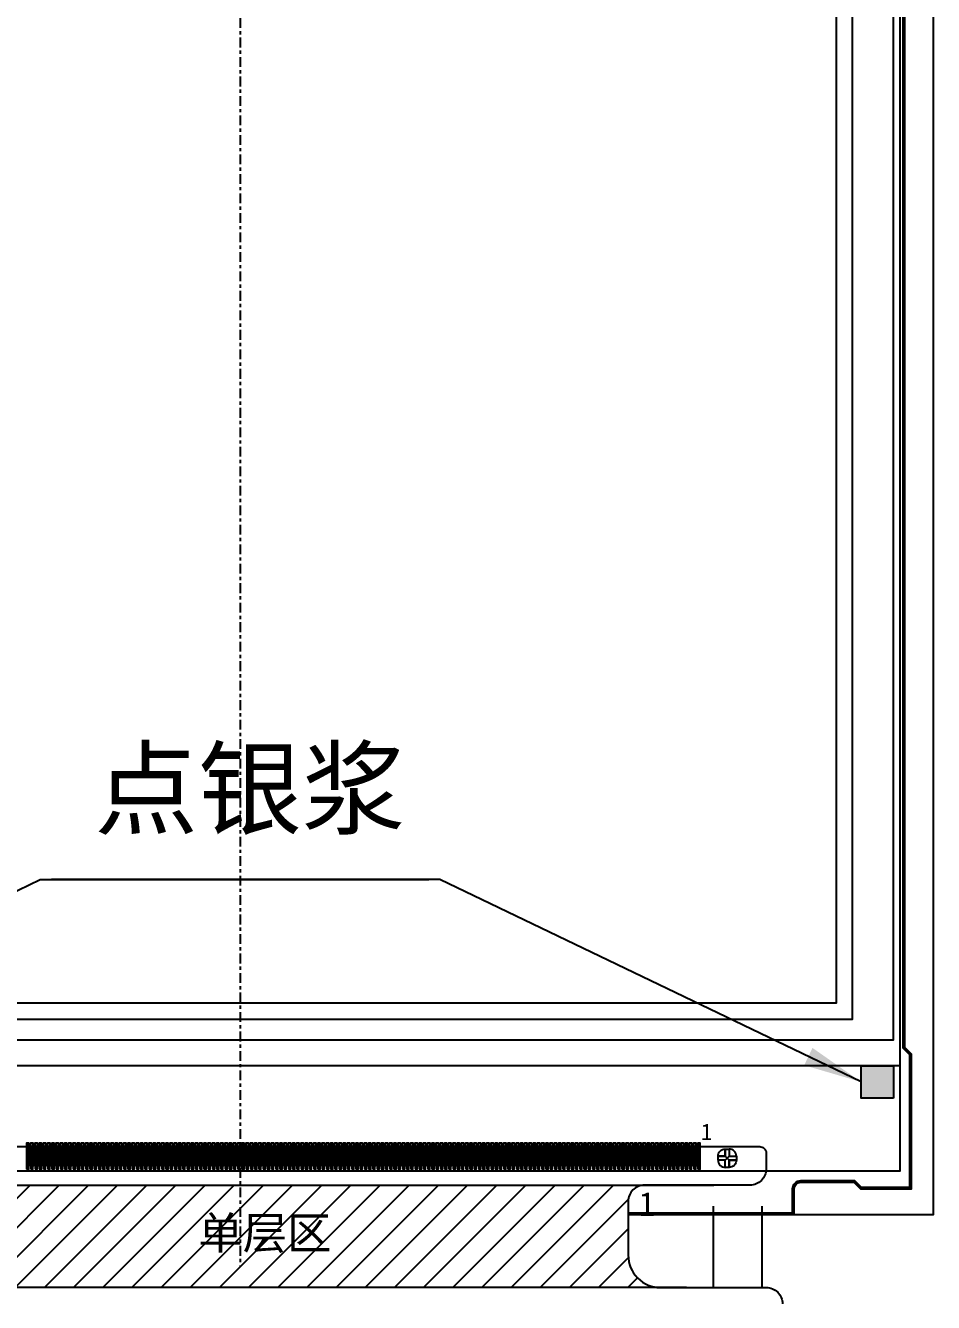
# Model space of a CAD drawing. Header units: millimetres. Extents: x -231 to 142, y 393 to 654.
# Drawn here: x -129.38 to -101.42, y 532.59 to 571.9 of the extents above; entities that cross this region are included whole.
import ezdxf

# ---------------------------------------------------------------- set-up
doc = ezdxf.new("R2010")
doc.units = ezdxf.units.MM
doc.linetypes.add('CENTER2', pattern=[1.125, 0.75, -0.125, 0.125, -0.125])
for name, color, linetype in [('BL-HOU', 7, 'Continuous'), ('DIM（标注）', 3, 'Continuous'), ('FPC', 2, 'Continuous'), ('LCD', 3, 'Continuous')]:
    doc.layers.add(name, color=color, linetype=linetype)
doc.styles.add('宋体', font='')
doc.styles.add('標注', font='txt.shx')
doc.styles.get('宋体').set_extended_font_data('SimSun')
doc.dimstyles.get("Standard").update_dxf_attribs({"dimtxt": 1.8, "dimasz": 1.8, "dimexe": 0.58, "dimexo": 0.325, "dimgap": 0.3, "dimtad": 0, "dimzin": 0, "dimdsep": 46, "dimtxsty": 'Standard', "dimcen": 0.3, "dimadec": 0, "dimazin": 0, "dimtfac": 1, "dimtofl": 0, "dimtmove": 0, "dimatfit": 3, "dimfxl": 0.18, "dimtolj": 1, "dimtzin": 0, "dimarcsym": 0})

# ---------------------------------------------------------------- blocks, each defined once
blk = doc.blocks.new('lcd')
at = {"layer": 'LCD'}
blk.add_hatch(color=256, dxfattribs=at).paths.add_polyline_path([(1245.692, 2088.803), (1244.692, 2088.803), (1244.692, 2089.803), (1245.692, 2089.803)])
at = {"layer": 'LCD', "color": 1, "linetype": 'CENTER2', "ltscale": 0.4}
blk.add_line((1225.572, 2161.052), (1225.572, 2083.626), dxfattribs=at)
at = {"layer": 'LCD'}
for p, q in [((1245.892, 2089.803), (1205.252, 2089.803)), ((1240.632, 2086.893), (1240.512, 2087.013)), ((1240.512, 2086.893), (1240.632, 2087.013))]:
    blk.add_line(p, q, dxfattribs=at)
for points in [[(1205.252, 2086.563), (1245.892, 2086.563), (1245.892, 2159.133), (1205.252, 2159.133)], [(1207.212, 2091.733), (1243.932, 2091.733), (1243.932, 2157.013), (1207.212, 2157.013)], [(1245.692, 2088.803), (1244.692, 2088.803), (1244.692, 2089.803), (1245.692, 2089.803)], [(1218.992, 2086.713), (1219.072, 2086.713), (1219.072, 2087.413), (1218.992, 2087.413)], [(1219.122, 2086.713), (1219.202, 2086.713), (1219.202, 2087.413), (1219.122, 2087.413)], [(1219.252, 2086.713), (1219.332, 2086.713), (1219.332, 2087.413), (1219.252, 2087.413)], [(1219.382, 2086.713), (1219.462, 2086.713), (1219.462, 2087.413), (1219.382, 2087.413)], [(1219.512, 2086.713), (1219.592, 2086.713), (1219.592, 2087.413), (1219.512, 2087.413)], [(1219.642, 2086.713), (1219.722, 2086.713), (1219.722, 2087.413), (1219.642, 2087.413)], [(1219.772, 2086.713), (1219.852, 2086.713), (1219.852, 2087.413), (1219.772, 2087.413)], [(1219.902, 2086.713), (1219.982, 2086.713), (1219.982, 2087.413), (1219.902, 2087.413)], [(1220.032, 2086.713), (1220.112, 2086.713), (1220.112, 2087.413), (1220.032, 2087.413)], [(1220.162, 2086.713), (1220.242, 2086.713), (1220.242, 2087.413), (1220.162, 2087.413)], [(1220.292, 2086.713), (1220.372, 2086.713), (1220.372, 2087.413), (1220.292, 2087.413)], [(1220.422, 2086.713), (1220.502, 2086.713), (1220.502, 2087.413), (1220.422, 2087.413)], [(1220.552, 2086.713), (1220.632, 2086.713), (1220.632, 2087.413), (1220.552, 2087.413)], [(1220.682, 2086.713), (1220.762, 2086.713), (1220.762, 2087.413), (1220.682, 2087.413)], [(1220.812, 2086.713), (1220.892, 2086.713), (1220.892, 2087.413), (1220.812, 2087.413)], [(1220.942, 2086.713), (1221.022, 2086.713), (1221.022, 2087.413), (1220.942, 2087.413)], [(1221.072, 2086.713), (1221.152, 2086.713), (1221.152, 2087.413), (1221.072, 2087.413)], [(1221.202, 2086.713), (1221.282, 2086.713), (1221.282, 2087.413), (1221.202, 2087.413)], [(1221.332, 2086.713), (1221.412, 2086.713), (1221.412, 2087.413), (1221.332, 2087.413)], [(1221.462, 2086.713), (1221.542, 2086.713), (1221.542, 2087.413), (1221.462, 2087.413)], [(1221.592, 2086.713), (1221.672, 2086.713), (1221.672, 2087.413), (1221.592, 2087.413)], [(1221.722, 2086.713), (1221.802, 2086.713), (1221.802, 2087.413), (1221.722, 2087.413)], [(1221.852, 2086.713), (1221.932, 2086.713), (1221.932, 2087.413), (1221.852, 2087.413)], [(1221.982, 2086.713), (1222.062, 2086.713), (1222.062, 2087.413), (1221.982, 2087.413)], [(1222.112, 2086.713), (1222.192, 2086.713), (1222.192, 2087.413), (1222.112, 2087.413)], [(1222.242, 2086.713), (1222.322, 2086.713), (1222.322, 2087.413), (1222.242, 2087.413)], [(1222.372, 2086.713), (1222.452, 2086.713), (1222.452, 2087.413), (1222.372, 2087.413)], [(1222.502, 2086.713), (1222.582, 2086.713), (1222.582, 2087.413), (1222.502, 2087.413)], [(1222.632, 2086.713), (1222.712, 2086.713), (1222.712, 2087.413), (1222.632, 2087.413)], [(1222.762, 2086.713), (1222.842, 2086.713), (1222.842, 2087.413), (1222.762, 2087.413)], [(1222.892, 2086.713), (1222.972, 2086.713), (1222.972, 2087.413), (1222.892, 2087.413)], [(1223.022, 2086.713), (1223.102, 2086.713), (1223.102, 2087.413), (1223.022, 2087.413)], [(1223.152, 2086.713), (1223.232, 2086.713), (1223.232, 2087.413), (1223.152, 2087.413)], [(1223.282, 2086.713), (1223.362, 2086.713), (1223.362, 2087.413), (1223.282, 2087.413)], [(1223.412, 2086.713), (1223.492, 2086.713), (1223.492, 2087.413), (1223.412, 2087.413)], [(1223.542, 2086.713), (1223.622, 2086.713), (1223.622, 2087.413), (1223.542, 2087.413)], [(1223.672, 2086.713), (1223.752, 2086.713), (1223.752, 2087.413), (1223.672, 2087.413)], [(1223.802, 2086.713), (1223.882, 2086.713), (1223.882, 2087.413), (1223.802, 2087.413)], [(1223.932, 2086.713), (1224.012, 2086.713), (1224.012, 2087.413), (1223.932, 2087.413)], [(1224.062, 2086.713), (1224.142, 2086.713), (1224.142, 2087.413), (1224.062, 2087.413)], [(1224.192, 2086.713), (1224.272, 2086.713), (1224.272, 2087.413), (1224.192, 2087.413)], [(1224.322, 2086.713), (1224.402, 2086.713), (1224.402, 2087.413), (1224.322, 2087.413)], [(1224.452, 2086.713), (1224.532, 2086.713), (1224.532, 2087.413), (1224.452, 2087.413)], [(1224.582, 2086.713), (1224.662, 2086.713), (1224.662, 2087.413), (1224.582, 2087.413)], [(1224.712, 2086.713), (1224.792, 2086.713), (1224.792, 2087.413), (1224.712, 2087.413)], [(1224.842, 2086.713), (1224.922, 2086.713), (1224.922, 2087.413), (1224.842, 2087.413)], [(1224.972, 2086.713), (1225.052, 2086.713), (1225.052, 2087.413), (1224.972, 2087.413)], [(1225.102, 2086.713), (1225.182, 2086.713), (1225.182, 2087.413), (1225.102, 2087.413)], [(1225.232, 2086.713), (1225.312, 2086.713), (1225.312, 2087.413), (1225.232, 2087.413)], [(1225.362, 2086.713), (1225.442, 2086.713), (1225.442, 2087.413), (1225.362, 2087.413)], [(1225.492, 2086.713), (1225.572, 2086.713), (1225.572, 2087.413), (1225.492, 2087.413)], [(1225.622, 2086.713), (1225.702, 2086.713), (1225.702, 2087.413), (1225.622, 2087.413)], [(1225.752, 2086.713), (1225.832, 2086.713), (1225.832, 2087.413), (1225.752, 2087.413)], [(1225.882, 2086.713), (1225.962, 2086.713), (1225.962, 2087.413), (1225.882, 2087.413)], [(1226.012, 2086.713), (1226.092, 2086.713), (1226.092, 2087.413), (1226.012, 2087.413)], [(1226.142, 2086.713), (1226.222, 2086.713), (1226.222, 2087.413), (1226.142, 2087.413)], [(1226.272, 2086.713), (1226.352, 2086.713), (1226.352, 2087.413), (1226.272, 2087.413)], [(1226.402, 2086.713), (1226.482, 2086.713), (1226.482, 2087.413), (1226.402, 2087.413)], [(1226.532, 2086.713), (1226.612, 2086.713), (1226.612, 2087.413), (1226.532, 2087.413)], [(1226.662, 2086.713), (1226.742, 2086.713), (1226.742, 2087.413), (1226.662, 2087.413)], [(1226.792, 2086.713), (1226.872, 2086.713), (1226.872, 2087.413), (1226.792, 2087.413)], [(1226.922, 2086.713), (1227.002, 2086.713), (1227.002, 2087.413), (1226.922, 2087.413)], [(1227.052, 2086.713), (1227.132, 2086.713), (1227.132, 2087.413), (1227.052, 2087.413)], [(1227.182, 2086.713), (1227.262, 2086.713), (1227.262, 2087.413), (1227.182, 2087.413)], [(1227.312, 2086.713), (1227.392, 2086.713), (1227.392, 2087.413), (1227.312, 2087.413)], [(1227.442, 2086.713), (1227.522, 2086.713), (1227.522, 2087.413), (1227.442, 2087.413)], [(1227.572, 2086.713), (1227.652, 2086.713), (1227.652, 2087.413), (1227.572, 2087.413)], [(1227.702, 2086.713), (1227.782, 2086.713), (1227.782, 2087.413), (1227.702, 2087.413)], [(1227.832, 2086.713), (1227.912, 2086.713), (1227.912, 2087.413), (1227.832, 2087.413)], [(1227.962, 2086.713), (1228.042, 2086.713), (1228.042, 2087.413), (1227.962, 2087.413)], [(1228.092, 2086.713), (1228.172, 2086.713), (1228.172, 2087.413), (1228.092, 2087.413)], [(1228.222, 2086.713), (1228.302, 2086.713), (1228.302, 2087.413), (1228.222, 2087.413)], [(1228.352, 2086.713), (1228.432, 2086.713), (1228.432, 2087.413), (1228.352, 2087.413)], [(1228.482, 2086.713), (1228.562, 2086.713), (1228.562, 2087.413), (1228.482, 2087.413)], [(1228.612, 2086.713), (1228.692, 2086.713), (1228.692, 2087.413), (1228.612, 2087.413)], [(1228.742, 2086.713), (1228.822, 2086.713), (1228.822, 2087.413), (1228.742, 2087.413)], [(1228.872, 2086.713), (1228.952, 2086.713), (1228.952, 2087.413), (1228.872, 2087.413)], [(1229.002, 2086.713), (1229.082, 2086.713), (1229.082, 2087.413), (1229.002, 2087.413)], [(1229.132, 2086.713), (1229.212, 2086.713), (1229.212, 2087.413), (1229.132, 2087.413)], [(1229.262, 2086.713), (1229.342, 2086.713), (1229.342, 2087.413), (1229.262, 2087.413)], [(1229.392, 2086.713), (1229.472, 2086.713), (1229.472, 2087.413), (1229.392, 2087.413)], [(1229.522, 2086.713), (1229.602, 2086.713), (1229.602, 2087.413), (1229.522, 2087.413)], [(1229.652, 2086.713), (1229.732, 2086.713), (1229.732, 2087.413), (1229.652, 2087.413)], [(1229.782, 2086.713), (1229.862, 2086.713), (1229.862, 2087.413), (1229.782, 2087.413)], [(1229.912, 2086.713), (1229.992, 2086.713), (1229.992, 2087.413), (1229.912, 2087.413)], [(1230.042, 2086.713), (1230.122, 2086.713), (1230.122, 2087.413), (1230.042, 2087.413)], [(1230.172, 2086.713), (1230.252, 2086.713), (1230.252, 2087.413), (1230.172, 2087.413)], [(1230.302, 2086.713), (1230.382, 2086.713), (1230.382, 2087.413), (1230.302, 2087.413)], [(1230.432, 2086.713), (1230.512, 2086.713), (1230.512, 2087.413), (1230.432, 2087.413)], [(1230.562, 2086.713), (1230.642, 2086.713), (1230.642, 2087.413), (1230.562, 2087.413)], [(1230.692, 2086.713), (1230.772, 2086.713), (1230.772, 2087.413), (1230.692, 2087.413)], [(1230.822, 2086.713), (1230.902, 2086.713), (1230.902, 2087.413), (1230.822, 2087.413)], [(1230.952, 2086.713), (1231.032, 2086.713), (1231.032, 2087.413), (1230.952, 2087.413)], [(1231.082, 2086.713), (1231.162, 2086.713), (1231.162, 2087.413), (1231.082, 2087.413)], [(1231.212, 2086.713), (1231.292, 2086.713), (1231.292, 2087.413), (1231.212, 2087.413)], [(1231.342, 2086.713), (1231.422, 2086.713), (1231.422, 2087.413), (1231.342, 2087.413)], [(1231.472, 2086.713), (1231.552, 2086.713), (1231.552, 2087.413), (1231.472, 2087.413)], [(1231.602, 2086.713), (1231.682, 2086.713), (1231.682, 2087.413), (1231.602, 2087.413)], [(1231.732, 2086.713), (1231.812, 2086.713), (1231.812, 2087.413), (1231.732, 2087.413)], [(1231.862, 2086.713), (1231.942, 2086.713), (1231.942, 2087.413), (1231.862, 2087.413)], [(1231.992, 2086.713), (1232.072, 2086.713), (1232.072, 2087.413), (1231.992, 2087.413)], [(1232.122, 2086.713), (1232.202, 2086.713), (1232.202, 2087.413), (1232.122, 2087.413)], [(1232.252, 2086.713), (1232.332, 2086.713), (1232.332, 2087.413), (1232.252, 2087.413)], [(1232.382, 2086.713), (1232.462, 2086.713), (1232.462, 2087.413), (1232.382, 2087.413)], [(1232.512, 2086.713), (1232.592, 2086.713), (1232.592, 2087.413), (1232.512, 2087.413)], [(1232.642, 2086.713), (1232.722, 2086.713), (1232.722, 2087.413), (1232.642, 2087.413)], [(1232.772, 2086.713), (1232.852, 2086.713), (1232.852, 2087.413), (1232.772, 2087.413)], [(1232.902, 2086.713), (1232.982, 2086.713), (1232.982, 2087.413), (1232.902, 2087.413)], [(1233.032, 2086.713), (1233.112, 2086.713), (1233.112, 2087.413), (1233.032, 2087.413)], [(1233.162, 2086.713), (1233.242, 2086.713), (1233.242, 2087.413), (1233.162, 2087.413)], [(1233.292, 2086.713), (1233.372, 2086.713), (1233.372, 2087.413), (1233.292, 2087.413)], [(1233.422, 2086.713), (1233.502, 2086.713), (1233.502, 2087.413), (1233.422, 2087.413)], [(1233.552, 2086.713), (1233.632, 2086.713), (1233.632, 2087.413), (1233.552, 2087.413)], [(1233.682, 2086.713), (1233.762, 2086.713), (1233.762, 2087.413), (1233.682, 2087.413)], [(1233.812, 2086.713), (1233.892, 2086.713), (1233.892, 2087.413), (1233.812, 2087.413)], [(1233.942, 2086.713), (1234.022, 2086.713), (1234.022, 2087.413), (1233.942, 2087.413)], [(1234.072, 2086.713), (1234.152, 2086.713), (1234.152, 2087.413), (1234.072, 2087.413)], [(1234.202, 2086.713), (1234.282, 2086.713), (1234.282, 2087.413), (1234.202, 2087.413)], [(1234.332, 2086.713), (1234.412, 2086.713), (1234.412, 2087.413), (1234.332, 2087.413)], [(1234.462, 2086.713), (1234.542, 2086.713), (1234.542, 2087.413), (1234.462, 2087.413)], [(1234.592, 2086.713), (1234.672, 2086.713), (1234.672, 2087.413), (1234.592, 2087.413)], [(1234.722, 2086.713), (1234.802, 2086.713), (1234.802, 2087.413), (1234.722, 2087.413)], [(1234.852, 2086.713), (1234.932, 2086.713), (1234.932, 2087.413), (1234.852, 2087.413)], [(1234.982, 2086.713), (1235.062, 2086.713), (1235.062, 2087.413), (1234.982, 2087.413)], [(1235.112, 2086.713), (1235.192, 2086.713), (1235.192, 2087.413), (1235.112, 2087.413)], [(1235.242, 2086.713), (1235.322, 2086.713), (1235.322, 2087.413), (1235.242, 2087.413)], [(1235.372, 2086.713), (1235.452, 2086.713), (1235.452, 2087.413), (1235.372, 2087.413)], [(1235.502, 2086.713), (1235.582, 2086.713), (1235.582, 2087.413), (1235.502, 2087.413)], [(1235.632, 2086.713), (1235.712, 2086.713), (1235.712, 2087.413), (1235.632, 2087.413)], [(1235.762, 2086.713), (1235.842, 2086.713), (1235.842, 2087.413), (1235.762, 2087.413)], [(1235.892, 2086.713), (1235.972, 2086.713), (1235.972, 2087.413), (1235.892, 2087.413)], [(1236.022, 2086.713), (1236.102, 2086.713), (1236.102, 2087.413), (1236.022, 2087.413)], [(1236.152, 2086.713), (1236.232, 2086.713), (1236.232, 2087.413), (1236.152, 2087.413)], [(1236.282, 2086.713), (1236.362, 2086.713), (1236.362, 2087.413), (1236.282, 2087.413)], [(1236.412, 2086.713), (1236.492, 2086.713), (1236.492, 2087.413), (1236.412, 2087.413)], [(1236.542, 2086.713), (1236.622, 2086.713), (1236.622, 2087.413), (1236.542, 2087.413)], [(1236.672, 2086.713), (1236.752, 2086.713), (1236.752, 2087.413), (1236.672, 2087.413)], [(1236.802, 2086.713), (1236.882, 2086.713), (1236.882, 2087.413), (1236.802, 2087.413)], [(1236.932, 2086.713), (1237.012, 2086.713), (1237.012, 2087.413), (1236.932, 2087.413)], [(1237.062, 2086.713), (1237.142, 2086.713), (1237.142, 2087.413), (1237.062, 2087.413)], [(1237.192, 2086.713), (1237.272, 2086.713), (1237.272, 2087.413), (1237.192, 2087.413)], [(1237.322, 2086.713), (1237.402, 2086.713), (1237.402, 2087.413), (1237.322, 2087.413)], [(1237.452, 2086.713), (1237.532, 2086.713), (1237.532, 2087.413), (1237.452, 2087.413)], [(1237.582, 2086.713), (1237.662, 2086.713), (1237.662, 2087.413), (1237.582, 2087.413)], [(1237.712, 2086.713), (1237.792, 2086.713), (1237.792, 2087.413), (1237.712, 2087.413)], [(1237.842, 2086.713), (1237.922, 2086.713), (1237.922, 2087.413), (1237.842, 2087.413)], [(1237.972, 2086.713), (1238.052, 2086.713), (1238.052, 2087.413), (1237.972, 2087.413)], [(1238.102, 2086.713), (1238.182, 2086.713), (1238.182, 2087.413), (1238.102, 2087.413)], [(1238.232, 2086.713), (1238.312, 2086.713), (1238.312, 2087.413), (1238.232, 2087.413)], [(1238.362, 2086.713), (1238.442, 2086.713), (1238.442, 2087.413), (1238.362, 2087.413)], [(1238.492, 2086.713), (1238.572, 2086.713), (1238.572, 2087.413), (1238.492, 2087.413)], [(1238.622, 2086.713), (1238.702, 2086.713), (1238.702, 2087.413), (1238.622, 2087.413)], [(1238.752, 2086.713), (1238.832, 2086.713), (1238.832, 2087.413), (1238.752, 2087.413)], [(1238.882, 2086.713), (1238.962, 2086.713), (1238.962, 2087.413), (1238.882, 2087.413)], [(1239.012, 2086.713), (1239.092, 2086.713), (1239.092, 2087.413), (1239.012, 2087.413)], [(1239.142, 2086.713), (1239.222, 2086.713), (1239.222, 2087.413), (1239.142, 2087.413)], [(1239.272, 2086.713), (1239.352, 2086.713), (1239.352, 2087.413), (1239.272, 2087.413)], [(1239.402, 2086.713), (1239.482, 2086.713), (1239.482, 2087.413), (1239.402, 2087.413)], [(1239.532, 2086.713), (1239.612, 2086.713), (1239.612, 2087.413), (1239.532, 2087.413)], [(1239.662, 2086.713), (1239.742, 2086.713), (1239.742, 2087.413), (1239.662, 2087.413)]]:
    blk.add_lwpolyline(points, close=True, dxfattribs=at)
for points in [[(1240.288, 2087.013, -0.414214), (1240.512, 2087.237), (1240.512, 2087.013)], [(1240.856, 2087.013, 0.414214), (1240.632, 2087.237), (1240.632, 2087.013)], [(1240.288, 2086.893, 0.414214), (1240.512, 2086.669), (1240.512, 2086.893)], [(1240.856, 2086.893, -0.414214), (1240.632, 2086.669), (1240.632, 2086.893)]]:
    blk.add_lwpolyline(points, format="xyb", close=True, dxfattribs=at)
at = {"layer": 'DIM（标注）', "insert": (1221.086, 2099.5), "char_height": 2.34, "width": 54.47011, "attachment_point": 1, "style": '宋体'}
blk.add_mtext('点银浆', dxfattribs=at)
at = {"layer": 'LCD', "insert": (1239.764, 2088.018), "char_height": 0.5, "width": 0.79063, "attachment_point": 1}
blk.add_mtext('1', dxfattribs=at)
at = {"layer": 'DIM（标注）'}
for points in [[(1206.452, 2089.303), (1219.422, 2095.532), (1231.38, 2095.532)], [(1244.692, 2089.303), (1231.722, 2095.532), (1219.764, 2095.532)]]:
    blk.add_leader(points, dimstyle='Standard', override={"dimgap": 0.5, "dimtad": 0}, dxfattribs=at)

msp = doc.modelspace()

# ---------------------------------------------------------------- hatches: boundary and pattern name
h = msp.add_hatch()
h.set_pattern_fill('ANSI31', color=0, scale=0.2)
h.paths.add_polyline_path([(-109.824, 533.049, -0.414214), (-110.824, 534.049), (-110.824, 535.699, -0.414214), (-110.324, 536.199), (-135.524, 536.199, -0.414214), (-135.024, 535.699), (-135.024, 533.049)])
h.paths.add_polyline_path([(-133.024, 523.493), (-133.024, 511.389), (-112.524, 511.389), (-112.524, 523.493)])
h.paths.add_polyline_path([(-124.306, 535.481), (-119.728, 535.481), (-119.728, 533.659), (-124.306, 533.659)], flags=24)
h.paths.add_polyline_path([(-136.731, 536.17), (-134.528, 536.17), (-134.528, 535.068), (-136.731, 535.068)], flags=9)
h.paths.add_polyline_path([(-124.819, 518.27), (-120.241, 518.27), (-120.241, 516.447), (-124.819, 516.447)], flags=24)
h.paths.add_polyline_path([(-116.285, 513.939), (-113.348, 513.939), (-113.348, 511.736), (-116.285, 511.736)], flags=24)
h.paths.add_polyline_path([(-131.66, 513.939), (-130.436, 513.939), (-130.436, 511.736), (-131.66, 511.736)], flags=24)

# ---------------------------------------------------------------- linework, layer by layer
at = {"color": 20}
for p, q in [((-135.705, 536.199), (-108.189, 536.199)), ((-109.024, 533.049), (-135.024, 533.049))]:
    msp.add_line(p, q, dxfattribs=at)
at = {"layer": 'BL-HOU'}
msp.add_lwpolyline([(-110.824, 535.299), (-101.424, 535.299), (-101.424, 609.999), (-144.124, 609.999), (-144.124, 535.299), (-135.024, 535.299)], dxfattribs=at)
at = {"layer": 'BL-HOU', "color": 125}
msp.add_lwpolyline([(-141.634, 541.309), (-103.914, 541.309), (-103.914, 607.589), (-141.634, 607.589)], close=True, dxfattribs=at)
msp.add_lwpolyline([(-110.824, 535.349), (-105.76, 535.349), (-105.76, 536.089, -0.414214), (-105.51, 536.339), (-103.854, 536.339), (-103.654, 536.139), (-102.154, 536.139), (-102.154, 540.213), (-102.354, 540.413), (-102.354, 604.669)], format="xyb", dxfattribs=at)
at = {"layer": 'BL-HOU'}
msp.add_lwpolyline([(-110.824, 535.299), (-105.71, 535.299), (-105.71, 536.089, -0.414214), (-105.51, 536.289), (-103.874, 536.289), (-103.674, 536.089), (-102.104, 536.089), (-102.104, 540.234), (-102.304, 540.434), (-102.304, 604.649)], format="xyb", dxfattribs=at)
at = {"layer": 'FPC', "color": 40}
for p, q in [((-108.21, 535.549), (-108.21, 533.049)), ((-106.71, 535.549), (-106.71, 533.049))]:
    msp.add_line(p, q, dxfattribs=at)
at = {"layer": 'FPC', "color": 20}
msp.add_lwpolyline([(-135.024, 528.421), (-135.024, 535.699, 0.414214), (-135.524, 536.199), (-137.254, 536.199, -0.414214), (-137.754, 536.699), (-137.754, 537.189, -0.414214), (-137.554, 537.389), (-106.774, 537.389, -0.414214), (-106.574, 537.189), (-106.574, 536.699, -0.414214), (-107.074, 536.199), (-110.324, 536.199, 0.414214), (-110.824, 535.699), (-110.824, 534.049, 0.414214), (-109.824, 533.049), (-106.574, 533.049, -0.414214), (-106.074, 532.549)], format="xyb", dxfattribs=at)
at = {"layer": 'FPC'}
for points in [[(-129.347, 536.689), (-129.282, 536.689), (-129.282, 537.389), (-129.347, 537.389)], [(-129.217, 536.689), (-129.152, 536.689), (-129.152, 537.389), (-129.217, 537.389)], [(-129.087, 536.689), (-129.022, 536.689), (-129.022, 537.389), (-129.087, 537.389)], [(-128.957, 536.689), (-128.892, 536.689), (-128.892, 537.389), (-128.957, 537.389)], [(-128.827, 536.689), (-128.762, 536.689), (-128.762, 537.389), (-128.827, 537.389)], [(-128.697, 536.689), (-128.632, 536.689), (-128.632, 537.389), (-128.697, 537.389)], [(-128.567, 536.689), (-128.502, 536.689), (-128.502, 537.389), (-128.567, 537.389)], [(-128.437, 536.689), (-128.372, 536.689), (-128.372, 537.389), (-128.437, 537.389)], [(-128.307, 536.689), (-128.242, 536.689), (-128.242, 537.389), (-128.307, 537.389)], [(-128.177, 536.689), (-128.112, 536.689), (-128.112, 537.389), (-128.177, 537.389)], [(-128.047, 536.689), (-127.982, 536.689), (-127.982, 537.389), (-128.047, 537.389)], [(-127.917, 536.689), (-127.852, 536.689), (-127.852, 537.389), (-127.917, 537.389)], [(-127.787, 536.689), (-127.722, 536.689), (-127.722, 537.389), (-127.787, 537.389)], [(-127.657, 536.689), (-127.592, 536.689), (-127.592, 537.389), (-127.657, 537.389)], [(-127.527, 536.689), (-127.462, 536.689), (-127.462, 537.389), (-127.527, 537.389)], [(-127.397, 536.689), (-127.332, 536.689), (-127.332, 537.389), (-127.397, 537.389)], [(-127.267, 536.689), (-127.202, 536.689), (-127.202, 537.389), (-127.267, 537.389)], [(-127.137, 536.689), (-127.072, 536.689), (-127.072, 537.389), (-127.137, 537.389)], [(-127.007, 536.689), (-126.942, 536.689), (-126.942, 537.389), (-127.007, 537.389)], [(-126.877, 536.689), (-126.812, 536.689), (-126.812, 537.389), (-126.877, 537.389)], [(-126.747, 536.689), (-126.682, 536.689), (-126.682, 537.389), (-126.747, 537.389)], [(-126.617, 536.689), (-126.552, 536.689), (-126.552, 537.389), (-126.617, 537.389)], [(-126.487, 536.689), (-126.422, 536.689), (-126.422, 537.389), (-126.487, 537.389)], [(-126.357, 536.689), (-126.292, 536.689), (-126.292, 537.389), (-126.357, 537.389)], [(-126.227, 536.689), (-126.162, 536.689), (-126.162, 537.389), (-126.227, 537.389)], [(-126.097, 536.689), (-126.032, 536.689), (-126.032, 537.389), (-126.097, 537.389)], [(-125.967, 536.689), (-125.902, 536.689), (-125.902, 537.389), (-125.967, 537.389)], [(-125.837, 536.689), (-125.772, 536.689), (-125.772, 537.389), (-125.837, 537.389)], [(-125.707, 536.689), (-125.642, 536.689), (-125.642, 537.389), (-125.707, 537.389)], [(-125.577, 536.689), (-125.512, 536.689), (-125.512, 537.389), (-125.577, 537.389)], [(-125.447, 536.689), (-125.382, 536.689), (-125.382, 537.389), (-125.447, 537.389)], [(-125.317, 536.689), (-125.252, 536.689), (-125.252, 537.389), (-125.317, 537.389)], [(-125.187, 536.689), (-125.122, 536.689), (-125.122, 537.389), (-125.187, 537.389)], [(-125.057, 536.689), (-124.992, 536.689), (-124.992, 537.389), (-125.057, 537.389)], [(-124.927, 536.689), (-124.862, 536.689), (-124.862, 537.389), (-124.927, 537.389)], [(-124.797, 536.689), (-124.732, 536.689), (-124.732, 537.389), (-124.797, 537.389)], [(-124.667, 536.689), (-124.602, 536.689), (-124.602, 537.389), (-124.667, 537.389)], [(-124.537, 536.689), (-124.472, 536.689), (-124.472, 537.389), (-124.537, 537.389)], [(-124.407, 536.689), (-124.342, 536.689), (-124.342, 537.389), (-124.407, 537.389)], [(-124.277, 536.689), (-124.212, 536.689), (-124.212, 537.389), (-124.277, 537.389)], [(-124.147, 536.689), (-124.082, 536.689), (-124.082, 537.389), (-124.147, 537.389)], [(-124.017, 536.689), (-123.952, 536.689), (-123.952, 537.389), (-124.017, 537.389)], [(-123.887, 536.689), (-123.822, 536.689), (-123.822, 537.389), (-123.887, 537.389)], [(-123.757, 536.689), (-123.692, 536.689), (-123.692, 537.389), (-123.757, 537.389)], [(-123.627, 536.689), (-123.562, 536.689), (-123.562, 537.389), (-123.627, 537.389)], [(-123.497, 536.689), (-123.432, 536.689), (-123.432, 537.389), (-123.497, 537.389)], [(-123.367, 536.689), (-123.302, 536.689), (-123.302, 537.389), (-123.367, 537.389)], [(-123.237, 536.689), (-123.172, 536.689), (-123.172, 537.389), (-123.237, 537.389)], [(-123.107, 536.689), (-123.042, 536.689), (-123.042, 537.389), (-123.107, 537.389)], [(-122.977, 536.689), (-122.912, 536.689), (-122.912, 537.389), (-122.977, 537.389)], [(-122.847, 536.689), (-122.782, 536.689), (-122.782, 537.389), (-122.847, 537.389)], [(-122.717, 536.689), (-122.652, 536.689), (-122.652, 537.389), (-122.717, 537.389)], [(-122.587, 536.689), (-122.522, 536.689), (-122.522, 537.389), (-122.587, 537.389)], [(-122.457, 536.689), (-122.392, 536.689), (-122.392, 537.389), (-122.457, 537.389)], [(-122.327, 536.689), (-122.262, 536.689), (-122.262, 537.389), (-122.327, 537.389)], [(-122.197, 536.689), (-122.132, 536.689), (-122.132, 537.389), (-122.197, 537.389)], [(-122.067, 536.689), (-122.002, 536.689), (-122.002, 537.389), (-122.067, 537.389)], [(-121.937, 536.689), (-121.872, 536.689), (-121.872, 537.389), (-121.937, 537.389)], [(-121.807, 536.689), (-121.742, 536.689), (-121.742, 537.389), (-121.807, 537.389)], [(-121.677, 536.689), (-121.612, 536.689), (-121.612, 537.389), (-121.677, 537.389)], [(-121.547, 536.689), (-121.482, 536.689), (-121.482, 537.389), (-121.547, 537.389)], [(-121.417, 536.689), (-121.352, 536.689), (-121.352, 537.389), (-121.417, 537.389)], [(-121.287, 536.689), (-121.222, 536.689), (-121.222, 537.389), (-121.287, 537.389)], [(-121.157, 536.689), (-121.092, 536.689), (-121.092, 537.389), (-121.157, 537.389)], [(-121.027, 536.689), (-120.962, 536.689), (-120.962, 537.389), (-121.027, 537.389)], [(-120.897, 536.689), (-120.832, 536.689), (-120.832, 537.389), (-120.897, 537.389)], [(-120.767, 536.689), (-120.702, 536.689), (-120.702, 537.389), (-120.767, 537.389)], [(-120.637, 536.689), (-120.572, 536.689), (-120.572, 537.389), (-120.637, 537.389)], [(-120.507, 536.689), (-120.442, 536.689), (-120.442, 537.389), (-120.507, 537.389)], [(-120.377, 536.689), (-120.312, 536.689), (-120.312, 537.389), (-120.377, 537.389)], [(-120.247, 536.689), (-120.182, 536.689), (-120.182, 537.389), (-120.247, 537.389)], [(-120.117, 536.689), (-120.052, 536.689), (-120.052, 537.389), (-120.117, 537.389)], [(-119.987, 536.689), (-119.922, 536.689), (-119.922, 537.389), (-119.987, 537.389)], [(-119.857, 536.689), (-119.792, 536.689), (-119.792, 537.389), (-119.857, 537.389)], [(-119.727, 536.689), (-119.662, 536.689), (-119.662, 537.389), (-119.727, 537.389)], [(-119.597, 536.689), (-119.532, 536.689), (-119.532, 537.389), (-119.597, 537.389)], [(-119.467, 536.689), (-119.402, 536.689), (-119.402, 537.389), (-119.467, 537.389)], [(-119.337, 536.689), (-119.272, 536.689), (-119.272, 537.389), (-119.337, 537.389)], [(-119.207, 536.689), (-119.142, 536.689), (-119.142, 537.389), (-119.207, 537.389)], [(-119.077, 536.689), (-119.012, 536.689), (-119.012, 537.389), (-119.077, 537.389)], [(-118.947, 536.689), (-118.882, 536.689), (-118.882, 537.389), (-118.947, 537.389)], [(-118.817, 536.689), (-118.752, 536.689), (-118.752, 537.389), (-118.817, 537.389)], [(-118.687, 536.689), (-118.622, 536.689), (-118.622, 537.389), (-118.687, 537.389)], [(-118.557, 536.689), (-118.492, 536.689), (-118.492, 537.389), (-118.557, 537.389)], [(-118.427, 536.689), (-118.362, 536.689), (-118.362, 537.389), (-118.427, 537.389)], [(-118.297, 536.689), (-118.232, 536.689), (-118.232, 537.389), (-118.297, 537.389)], [(-118.167, 536.689), (-118.102, 536.689), (-118.102, 537.389), (-118.167, 537.389)], [(-118.037, 536.689), (-117.972, 536.689), (-117.972, 537.389), (-118.037, 537.389)], [(-117.907, 536.689), (-117.842, 536.689), (-117.842, 537.389), (-117.907, 537.389)], [(-117.777, 536.689), (-117.712, 536.689), (-117.712, 537.389), (-117.777, 537.389)], [(-117.647, 536.689), (-117.582, 536.689), (-117.582, 537.389), (-117.647, 537.389)], [(-117.517, 536.689), (-117.452, 536.689), (-117.452, 537.389), (-117.517, 537.389)], [(-117.387, 536.689), (-117.322, 536.689), (-117.322, 537.389), (-117.387, 537.389)], [(-117.257, 536.689), (-117.192, 536.689), (-117.192, 537.389), (-117.257, 537.389)], [(-117.127, 536.689), (-117.062, 536.689), (-117.062, 537.389), (-117.127, 537.389)], [(-116.997, 536.689), (-116.932, 536.689), (-116.932, 537.389), (-116.997, 537.389)], [(-116.867, 536.689), (-116.802, 536.689), (-116.802, 537.389), (-116.867, 537.389)], [(-116.737, 536.689), (-116.672, 536.689), (-116.672, 537.389), (-116.737, 537.389)], [(-116.607, 536.689), (-116.542, 536.689), (-116.542, 537.389), (-116.607, 537.389)], [(-116.477, 536.689), (-116.412, 536.689), (-116.412, 537.389), (-116.477, 537.389)], [(-116.347, 536.689), (-116.282, 536.689), (-116.282, 537.389), (-116.347, 537.389)], [(-116.217, 536.689), (-116.152, 536.689), (-116.152, 537.389), (-116.217, 537.389)], [(-116.087, 536.689), (-116.022, 536.689), (-116.022, 537.389), (-116.087, 537.389)], [(-115.957, 536.689), (-115.892, 536.689), (-115.892, 537.389), (-115.957, 537.389)], [(-115.827, 536.689), (-115.762, 536.689), (-115.762, 537.389), (-115.827, 537.389)], [(-115.697, 536.689), (-115.632, 536.689), (-115.632, 537.389), (-115.697, 537.389)], [(-115.567, 536.689), (-115.502, 536.689), (-115.502, 537.389), (-115.567, 537.389)], [(-115.437, 536.689), (-115.372, 536.689), (-115.372, 537.389), (-115.437, 537.389)], [(-115.307, 536.689), (-115.242, 536.689), (-115.242, 537.389), (-115.307, 537.389)], [(-115.177, 536.689), (-115.112, 536.689), (-115.112, 537.389), (-115.177, 537.389)], [(-115.047, 536.689), (-114.982, 536.689), (-114.982, 537.389), (-115.047, 537.389)], [(-114.917, 536.689), (-114.852, 536.689), (-114.852, 537.389), (-114.917, 537.389)], [(-114.787, 536.689), (-114.722, 536.689), (-114.722, 537.389), (-114.787, 537.389)], [(-114.657, 536.689), (-114.592, 536.689), (-114.592, 537.389), (-114.657, 537.389)], [(-114.527, 536.689), (-114.462, 536.689), (-114.462, 537.389), (-114.527, 537.389)], [(-114.397, 536.689), (-114.332, 536.689), (-114.332, 537.389), (-114.397, 537.389)], [(-114.267, 536.689), (-114.202, 536.689), (-114.202, 537.389), (-114.267, 537.389)], [(-114.137, 536.689), (-114.072, 536.689), (-114.072, 537.389), (-114.137, 537.389)], [(-114.007, 536.689), (-113.942, 536.689), (-113.942, 537.389), (-114.007, 537.389)], [(-113.877, 536.689), (-113.812, 536.689), (-113.812, 537.389), (-113.877, 537.389)], [(-113.747, 536.689), (-113.682, 536.689), (-113.682, 537.389), (-113.747, 537.389)], [(-113.617, 536.689), (-113.552, 536.689), (-113.552, 537.389), (-113.617, 537.389)], [(-113.487, 536.689), (-113.422, 536.689), (-113.422, 537.389), (-113.487, 537.389)], [(-113.357, 536.689), (-113.292, 536.689), (-113.292, 537.389), (-113.357, 537.389)], [(-113.227, 536.689), (-113.162, 536.689), (-113.162, 537.389), (-113.227, 537.389)], [(-113.097, 536.689), (-113.032, 536.689), (-113.032, 537.389), (-113.097, 537.389)], [(-112.967, 536.689), (-112.902, 536.689), (-112.902, 537.389), (-112.967, 537.389)], [(-112.837, 536.689), (-112.772, 536.689), (-112.772, 537.389), (-112.837, 537.389)], [(-112.707, 536.689), (-112.642, 536.689), (-112.642, 537.389), (-112.707, 537.389)], [(-112.577, 536.689), (-112.512, 536.689), (-112.512, 537.389), (-112.577, 537.389)], [(-112.447, 536.689), (-112.382, 536.689), (-112.382, 537.389), (-112.447, 537.389)], [(-112.317, 536.689), (-112.252, 536.689), (-112.252, 537.389), (-112.317, 537.389)], [(-112.187, 536.689), (-112.122, 536.689), (-112.122, 537.389), (-112.187, 537.389)], [(-112.057, 536.689), (-111.992, 536.689), (-111.992, 537.389), (-112.057, 537.389)], [(-111.927, 536.689), (-111.862, 536.689), (-111.862, 537.389), (-111.927, 537.389)], [(-111.797, 536.689), (-111.732, 536.689), (-111.732, 537.389), (-111.797, 537.389)], [(-111.667, 536.689), (-111.602, 536.689), (-111.602, 537.389), (-111.667, 537.389)], [(-111.537, 536.689), (-111.472, 536.689), (-111.472, 537.389), (-111.537, 537.389)], [(-111.407, 536.689), (-111.342, 536.689), (-111.342, 537.389), (-111.407, 537.389)], [(-111.277, 536.689), (-111.212, 536.689), (-111.212, 537.389), (-111.277, 537.389)], [(-111.147, 536.689), (-111.082, 536.689), (-111.082, 537.389), (-111.147, 537.389)], [(-111.017, 536.689), (-110.952, 536.689), (-110.952, 537.389), (-111.017, 537.389)], [(-110.887, 536.689), (-110.822, 536.689), (-110.822, 537.389), (-110.887, 537.389)], [(-110.757, 536.689), (-110.692, 536.689), (-110.692, 537.389), (-110.757, 537.389)], [(-110.627, 536.689), (-110.562, 536.689), (-110.562, 537.389), (-110.627, 537.389)], [(-110.497, 536.689), (-110.432, 536.689), (-110.432, 537.389), (-110.497, 537.389)], [(-110.367, 536.689), (-110.302, 536.689), (-110.302, 537.389), (-110.367, 537.389)], [(-110.237, 536.689), (-110.172, 536.689), (-110.172, 537.389), (-110.237, 537.389)], [(-110.107, 536.689), (-110.042, 536.689), (-110.042, 537.389), (-110.107, 537.389)], [(-109.977, 536.689), (-109.912, 536.689), (-109.912, 537.389), (-109.977, 537.389)], [(-109.847, 536.689), (-109.782, 536.689), (-109.782, 537.389), (-109.847, 537.389)], [(-109.717, 536.689), (-109.652, 536.689), (-109.652, 537.389), (-109.717, 537.389)], [(-109.587, 536.689), (-109.522, 536.689), (-109.522, 537.389), (-109.587, 537.389)], [(-109.457, 536.689), (-109.392, 536.689), (-109.392, 537.389), (-109.457, 537.389)], [(-109.327, 536.689), (-109.262, 536.689), (-109.262, 537.389), (-109.327, 537.389)], [(-109.197, 536.689), (-109.132, 536.689), (-109.132, 537.389), (-109.197, 537.389)], [(-109.067, 536.689), (-109.002, 536.689), (-109.002, 537.389), (-109.067, 537.389)], [(-108.937, 536.689), (-108.872, 536.689), (-108.872, 537.389), (-108.937, 537.389)], [(-108.807, 536.689), (-108.742, 536.689), (-108.742, 537.389), (-108.807, 537.389)], [(-108.677, 536.689), (-108.612, 536.689), (-108.612, 537.389), (-108.677, 537.389)], [(-107.714, 536.969), (-107.714, 536.745), (-107.834, 536.745), (-107.834, 536.969), (-108.058, 536.969), (-108.058, 537.089), (-107.834, 537.089), (-107.834, 537.313), (-107.714, 537.313), (-107.714, 537.089), (-107.49, 537.089), (-107.49, 536.969)]]:
    msp.add_lwpolyline(points, close=True, dxfattribs=at)
at = {"layer": 'FPC', "color": 2}
for points in [[(-129.347, 536.689), (-129.282, 536.689), (-129.282, 537.389), (-129.347, 537.389)], [(-129.217, 536.689), (-129.152, 536.689), (-129.152, 537.389), (-129.217, 537.389)], [(-129.087, 536.689), (-129.022, 536.689), (-129.022, 537.389), (-129.087, 537.389)], [(-128.957, 536.689), (-128.892, 536.689), (-128.892, 537.389), (-128.957, 537.389)], [(-128.827, 536.689), (-128.762, 536.689), (-128.762, 537.389), (-128.827, 537.389)], [(-128.697, 536.689), (-128.632, 536.689), (-128.632, 537.389), (-128.697, 537.389)], [(-128.567, 536.689), (-128.502, 536.689), (-128.502, 537.389), (-128.567, 537.389)], [(-128.437, 536.689), (-128.372, 536.689), (-128.372, 537.389), (-128.437, 537.389)], [(-128.307, 536.689), (-128.242, 536.689), (-128.242, 537.389), (-128.307, 537.389)], [(-128.177, 536.689), (-128.112, 536.689), (-128.112, 537.389), (-128.177, 537.389)], [(-128.047, 536.689), (-127.982, 536.689), (-127.982, 537.389), (-128.047, 537.389)], [(-127.917, 536.689), (-127.852, 536.689), (-127.852, 537.389), (-127.917, 537.389)], [(-127.787, 536.689), (-127.722, 536.689), (-127.722, 537.389), (-127.787, 537.389)], [(-127.657, 536.689), (-127.592, 536.689), (-127.592, 537.389), (-127.657, 537.389)], [(-127.527, 536.689), (-127.462, 536.689), (-127.462, 537.389), (-127.527, 537.389)], [(-127.397, 536.689), (-127.332, 536.689), (-127.332, 537.389), (-127.397, 537.389)], [(-127.267, 536.689), (-127.202, 536.689), (-127.202, 537.389), (-127.267, 537.389)], [(-127.137, 536.689), (-127.072, 536.689), (-127.072, 537.389), (-127.137, 537.389)], [(-127.007, 536.689), (-126.942, 536.689), (-126.942, 537.389), (-127.007, 537.389)], [(-126.877, 536.689), (-126.812, 536.689), (-126.812, 537.389), (-126.877, 537.389)], [(-126.747, 536.689), (-126.682, 536.689), (-126.682, 537.389), (-126.747, 537.389)], [(-126.617, 536.689), (-126.552, 536.689), (-126.552, 537.389), (-126.617, 537.389)], [(-126.487, 536.689), (-126.422, 536.689), (-126.422, 537.389), (-126.487, 537.389)], [(-126.357, 536.689), (-126.292, 536.689), (-126.292, 537.389), (-126.357, 537.389)], [(-126.227, 536.689), (-126.162, 536.689), (-126.162, 537.389), (-126.227, 537.389)], [(-126.097, 536.689), (-126.032, 536.689), (-126.032, 537.389), (-126.097, 537.389)], [(-125.967, 536.689), (-125.902, 536.689), (-125.902, 537.389), (-125.967, 537.389)], [(-125.837, 536.689), (-125.772, 536.689), (-125.772, 537.389), (-125.837, 537.389)], [(-125.707, 536.689), (-125.642, 536.689), (-125.642, 537.389), (-125.707, 537.389)], [(-125.577, 536.689), (-125.512, 536.689), (-125.512, 537.389), (-125.577, 537.389)], [(-125.447, 536.689), (-125.382, 536.689), (-125.382, 537.389), (-125.447, 537.389)], [(-125.317, 536.689), (-125.252, 536.689), (-125.252, 537.389), (-125.317, 537.389)], [(-125.187, 536.689), (-125.122, 536.689), (-125.122, 537.389), (-125.187, 537.389)], [(-125.057, 536.689), (-124.992, 536.689), (-124.992, 537.389), (-125.057, 537.389)], [(-124.927, 536.689), (-124.862, 536.689), (-124.862, 537.389), (-124.927, 537.389)], [(-124.797, 536.689), (-124.732, 536.689), (-124.732, 537.389), (-124.797, 537.389)], [(-124.667, 536.689), (-124.602, 536.689), (-124.602, 537.389), (-124.667, 537.389)], [(-124.537, 536.689), (-124.472, 536.689), (-124.472, 537.389), (-124.537, 537.389)], [(-124.407, 536.689), (-124.342, 536.689), (-124.342, 537.389), (-124.407, 537.389)], [(-124.277, 536.689), (-124.212, 536.689), (-124.212, 537.389), (-124.277, 537.389)], [(-124.147, 536.689), (-124.082, 536.689), (-124.082, 537.389), (-124.147, 537.389)], [(-124.017, 536.689), (-123.952, 536.689), (-123.952, 537.389), (-124.017, 537.389)], [(-123.887, 536.689), (-123.822, 536.689), (-123.822, 537.389), (-123.887, 537.389)], [(-123.757, 536.689), (-123.692, 536.689), (-123.692, 537.389), (-123.757, 537.389)], [(-123.627, 536.689), (-123.562, 536.689), (-123.562, 537.389), (-123.627, 537.389)], [(-123.497, 536.689), (-123.432, 536.689), (-123.432, 537.389), (-123.497, 537.389)], [(-123.367, 536.689), (-123.302, 536.689), (-123.302, 537.389), (-123.367, 537.389)], [(-123.237, 536.689), (-123.172, 536.689), (-123.172, 537.389), (-123.237, 537.389)], [(-123.107, 536.689), (-123.042, 536.689), (-123.042, 537.389), (-123.107, 537.389)], [(-122.977, 536.689), (-122.912, 536.689), (-122.912, 537.389), (-122.977, 537.389)], [(-122.847, 536.689), (-122.782, 536.689), (-122.782, 537.389), (-122.847, 537.389)], [(-122.717, 536.689), (-122.652, 536.689), (-122.652, 537.389), (-122.717, 537.389)], [(-122.587, 536.689), (-122.522, 536.689), (-122.522, 537.389), (-122.587, 537.389)], [(-122.457, 536.689), (-122.392, 536.689), (-122.392, 537.389), (-122.457, 537.389)], [(-122.327, 536.689), (-122.262, 536.689), (-122.262, 537.389), (-122.327, 537.389)], [(-122.197, 536.689), (-122.132, 536.689), (-122.132, 537.389), (-122.197, 537.389)], [(-122.067, 536.689), (-122.002, 536.689), (-122.002, 537.389), (-122.067, 537.389)], [(-121.937, 536.689), (-121.872, 536.689), (-121.872, 537.389), (-121.937, 537.389)], [(-121.807, 536.689), (-121.742, 536.689), (-121.742, 537.389), (-121.807, 537.389)], [(-121.677, 536.689), (-121.612, 536.689), (-121.612, 537.389), (-121.677, 537.389)], [(-121.547, 536.689), (-121.482, 536.689), (-121.482, 537.389), (-121.547, 537.389)], [(-121.417, 536.689), (-121.352, 536.689), (-121.352, 537.389), (-121.417, 537.389)], [(-121.287, 536.689), (-121.222, 536.689), (-121.222, 537.389), (-121.287, 537.389)], [(-121.157, 536.689), (-121.092, 536.689), (-121.092, 537.389), (-121.157, 537.389)], [(-121.027, 536.689), (-120.962, 536.689), (-120.962, 537.389), (-121.027, 537.389)], [(-120.897, 536.689), (-120.832, 536.689), (-120.832, 537.389), (-120.897, 537.389)], [(-120.767, 536.689), (-120.702, 536.689), (-120.702, 537.389), (-120.767, 537.389)], [(-120.637, 536.689), (-120.572, 536.689), (-120.572, 537.389), (-120.637, 537.389)], [(-120.507, 536.689), (-120.442, 536.689), (-120.442, 537.389), (-120.507, 537.389)], [(-120.377, 536.689), (-120.312, 536.689), (-120.312, 537.389), (-120.377, 537.389)], [(-120.247, 536.689), (-120.182, 536.689), (-120.182, 537.389), (-120.247, 537.389)], [(-120.117, 536.689), (-120.052, 536.689), (-120.052, 537.389), (-120.117, 537.389)], [(-119.987, 536.689), (-119.922, 536.689), (-119.922, 537.389), (-119.987, 537.389)], [(-119.857, 536.689), (-119.792, 536.689), (-119.792, 537.389), (-119.857, 537.389)], [(-119.727, 536.689), (-119.662, 536.689), (-119.662, 537.389), (-119.727, 537.389)], [(-119.597, 536.689), (-119.532, 536.689), (-119.532, 537.389), (-119.597, 537.389)], [(-119.467, 536.689), (-119.402, 536.689), (-119.402, 537.389), (-119.467, 537.389)], [(-119.337, 536.689), (-119.272, 536.689), (-119.272, 537.389), (-119.337, 537.389)], [(-119.207, 536.689), (-119.142, 536.689), (-119.142, 537.389), (-119.207, 537.389)], [(-119.077, 536.689), (-119.012, 536.689), (-119.012, 537.389), (-119.077, 537.389)], [(-118.947, 536.689), (-118.882, 536.689), (-118.882, 537.389), (-118.947, 537.389)], [(-118.817, 536.689), (-118.752, 536.689), (-118.752, 537.389), (-118.817, 537.389)], [(-118.687, 536.689), (-118.622, 536.689), (-118.622, 537.389), (-118.687, 537.389)], [(-118.557, 536.689), (-118.492, 536.689), (-118.492, 537.389), (-118.557, 537.389)], [(-118.427, 536.689), (-118.362, 536.689), (-118.362, 537.389), (-118.427, 537.389)], [(-118.297, 536.689), (-118.232, 536.689), (-118.232, 537.389), (-118.297, 537.389)], [(-118.167, 536.689), (-118.102, 536.689), (-118.102, 537.389), (-118.167, 537.389)], [(-118.037, 536.689), (-117.972, 536.689), (-117.972, 537.389), (-118.037, 537.389)], [(-117.907, 536.689), (-117.842, 536.689), (-117.842, 537.389), (-117.907, 537.389)], [(-117.777, 536.689), (-117.712, 536.689), (-117.712, 537.389), (-117.777, 537.389)], [(-117.647, 536.689), (-117.582, 536.689), (-117.582, 537.389), (-117.647, 537.389)], [(-117.517, 536.689), (-117.452, 536.689), (-117.452, 537.389), (-117.517, 537.389)], [(-117.387, 536.689), (-117.322, 536.689), (-117.322, 537.389), (-117.387, 537.389)], [(-117.257, 536.689), (-117.192, 536.689), (-117.192, 537.389), (-117.257, 537.389)], [(-117.127, 536.689), (-117.062, 536.689), (-117.062, 537.389), (-117.127, 537.389)], [(-116.997, 536.689), (-116.932, 536.689), (-116.932, 537.389), (-116.997, 537.389)], [(-116.867, 536.689), (-116.802, 536.689), (-116.802, 537.389), (-116.867, 537.389)], [(-116.737, 536.689), (-116.672, 536.689), (-116.672, 537.389), (-116.737, 537.389)], [(-116.607, 536.689), (-116.542, 536.689), (-116.542, 537.389), (-116.607, 537.389)], [(-116.477, 536.689), (-116.412, 536.689), (-116.412, 537.389), (-116.477, 537.389)], [(-116.347, 536.689), (-116.282, 536.689), (-116.282, 537.389), (-116.347, 537.389)], [(-116.217, 536.689), (-116.152, 536.689), (-116.152, 537.389), (-116.217, 537.389)], [(-116.087, 536.689), (-116.022, 536.689), (-116.022, 537.389), (-116.087, 537.389)], [(-115.957, 536.689), (-115.892, 536.689), (-115.892, 537.389), (-115.957, 537.389)], [(-115.827, 536.689), (-115.762, 536.689), (-115.762, 537.389), (-115.827, 537.389)], [(-115.697, 536.689), (-115.632, 536.689), (-115.632, 537.389), (-115.697, 537.389)], [(-115.567, 536.689), (-115.502, 536.689), (-115.502, 537.389), (-115.567, 537.389)], [(-115.437, 536.689), (-115.372, 536.689), (-115.372, 537.389), (-115.437, 537.389)], [(-115.307, 536.689), (-115.242, 536.689), (-115.242, 537.389), (-115.307, 537.389)], [(-115.177, 536.689), (-115.112, 536.689), (-115.112, 537.389), (-115.177, 537.389)], [(-115.047, 536.689), (-114.982, 536.689), (-114.982, 537.389), (-115.047, 537.389)], [(-114.917, 536.689), (-114.852, 536.689), (-114.852, 537.389), (-114.917, 537.389)], [(-114.787, 536.689), (-114.722, 536.689), (-114.722, 537.389), (-114.787, 537.389)], [(-114.657, 536.689), (-114.592, 536.689), (-114.592, 537.389), (-114.657, 537.389)], [(-114.527, 536.689), (-114.462, 536.689), (-114.462, 537.389), (-114.527, 537.389)], [(-114.397, 536.689), (-114.332, 536.689), (-114.332, 537.389), (-114.397, 537.389)], [(-114.267, 536.689), (-114.202, 536.689), (-114.202, 537.389), (-114.267, 537.389)], [(-114.137, 536.689), (-114.072, 536.689), (-114.072, 537.389), (-114.137, 537.389)], [(-114.007, 536.689), (-113.942, 536.689), (-113.942, 537.389), (-114.007, 537.389)], [(-113.877, 536.689), (-113.812, 536.689), (-113.812, 537.389), (-113.877, 537.389)], [(-113.747, 536.689), (-113.682, 536.689), (-113.682, 537.389), (-113.747, 537.389)], [(-113.617, 536.689), (-113.552, 536.689), (-113.552, 537.389), (-113.617, 537.389)], [(-113.487, 536.689), (-113.422, 536.689), (-113.422, 537.389), (-113.487, 537.389)], [(-113.357, 536.689), (-113.292, 536.689), (-113.292, 537.389), (-113.357, 537.389)], [(-113.227, 536.689), (-113.162, 536.689), (-113.162, 537.389), (-113.227, 537.389)], [(-113.097, 536.689), (-113.032, 536.689), (-113.032, 537.389), (-113.097, 537.389)], [(-112.967, 536.689), (-112.902, 536.689), (-112.902, 537.389), (-112.967, 537.389)], [(-112.837, 536.689), (-112.772, 536.689), (-112.772, 537.389), (-112.837, 537.389)], [(-112.707, 536.689), (-112.642, 536.689), (-112.642, 537.389), (-112.707, 537.389)], [(-112.577, 536.689), (-112.512, 536.689), (-112.512, 537.389), (-112.577, 537.389)], [(-112.447, 536.689), (-112.382, 536.689), (-112.382, 537.389), (-112.447, 537.389)], [(-112.317, 536.689), (-112.252, 536.689), (-112.252, 537.389), (-112.317, 537.389)], [(-112.187, 536.689), (-112.122, 536.689), (-112.122, 537.389), (-112.187, 537.389)], [(-112.057, 536.689), (-111.992, 536.689), (-111.992, 537.389), (-112.057, 537.389)], [(-111.927, 536.689), (-111.862, 536.689), (-111.862, 537.389), (-111.927, 537.389)], [(-111.797, 536.689), (-111.732, 536.689), (-111.732, 537.389), (-111.797, 537.389)], [(-111.667, 536.689), (-111.602, 536.689), (-111.602, 537.389), (-111.667, 537.389)], [(-111.537, 536.689), (-111.472, 536.689), (-111.472, 537.389), (-111.537, 537.389)], [(-111.407, 536.689), (-111.342, 536.689), (-111.342, 537.389), (-111.407, 537.389)], [(-111.277, 536.689), (-111.212, 536.689), (-111.212, 537.389), (-111.277, 537.389)], [(-111.147, 536.689), (-111.082, 536.689), (-111.082, 537.389), (-111.147, 537.389)], [(-111.017, 536.689), (-110.952, 536.689), (-110.952, 537.389), (-111.017, 537.389)], [(-110.887, 536.689), (-110.822, 536.689), (-110.822, 537.389), (-110.887, 537.389)], [(-110.757, 536.689), (-110.692, 536.689), (-110.692, 537.389), (-110.757, 537.389)], [(-110.627, 536.689), (-110.562, 536.689), (-110.562, 537.389), (-110.627, 537.389)], [(-110.497, 536.689), (-110.432, 536.689), (-110.432, 537.389), (-110.497, 537.389)], [(-110.367, 536.689), (-110.302, 536.689), (-110.302, 537.389), (-110.367, 537.389)], [(-110.237, 536.689), (-110.172, 536.689), (-110.172, 537.389), (-110.237, 537.389)], [(-110.107, 536.689), (-110.042, 536.689), (-110.042, 537.389), (-110.107, 537.389)], [(-109.977, 536.689), (-109.912, 536.689), (-109.912, 537.389), (-109.977, 537.389)], [(-109.847, 536.689), (-109.782, 536.689), (-109.782, 537.389), (-109.847, 537.389)], [(-109.717, 536.689), (-109.652, 536.689), (-109.652, 537.389), (-109.717, 537.389)], [(-109.587, 536.689), (-109.522, 536.689), (-109.522, 537.389), (-109.587, 537.389)], [(-109.457, 536.689), (-109.392, 536.689), (-109.392, 537.389), (-109.457, 537.389)], [(-109.327, 536.689), (-109.262, 536.689), (-109.262, 537.389), (-109.327, 537.389)], [(-109.197, 536.689), (-109.132, 536.689), (-109.132, 537.389), (-109.197, 537.389)], [(-109.067, 536.689), (-109.002, 536.689), (-109.002, 537.389), (-109.067, 537.389)], [(-108.937, 536.689), (-108.872, 536.689), (-108.872, 537.389), (-108.937, 537.389)], [(-108.807, 536.689), (-108.742, 536.689), (-108.742, 537.389), (-108.807, 537.389)], [(-108.677, 536.689), (-108.612, 536.689), (-108.612, 537.389), (-108.677, 537.389)], [(-107.714, 536.969), (-107.714, 536.745), (-107.834, 536.745), (-107.834, 536.969), (-108.058, 536.969), (-108.058, 537.089), (-107.834, 537.089), (-107.834, 537.313), (-107.714, 537.313), (-107.714, 537.089), (-107.49, 537.089), (-107.49, 536.969)]]:
    msp.add_lwpolyline(points, close=True, dxfattribs=at)
at = {"layer": 'LCD', "color": 232}
msp.add_lwpolyline([(-142.894, 540.679), (-102.654, 540.679), (-102.654, 609.009), (-142.894, 609.009)], close=True, dxfattribs=at)

# ---------------------------------------------------------------- block references
at = {"layer": 'LCD'}
msp.add_blockref('lcd', (-1348.346, -1549.924), dxfattribs=at)

# ---------------------------------------------------------------- texts
at = {"color": 1, "insert": (-124.056, 535.231), "char_height": 1, "width": 4.80712, "attachment_point": 1, "style": '標注'}
msp.add_mtext('{\\fSimSun|b0|i0|c134|p2;单层区}', dxfattribs=at)
at = {"layer": 'FPC', "color": 2, "insert": (-110.494, 535.986), "char_height": 0.734, "width": 0.48148, "attachment_point": 1}
msp.add_mtext('1', dxfattribs=at)

doc.saveas('drawing.dxf')
